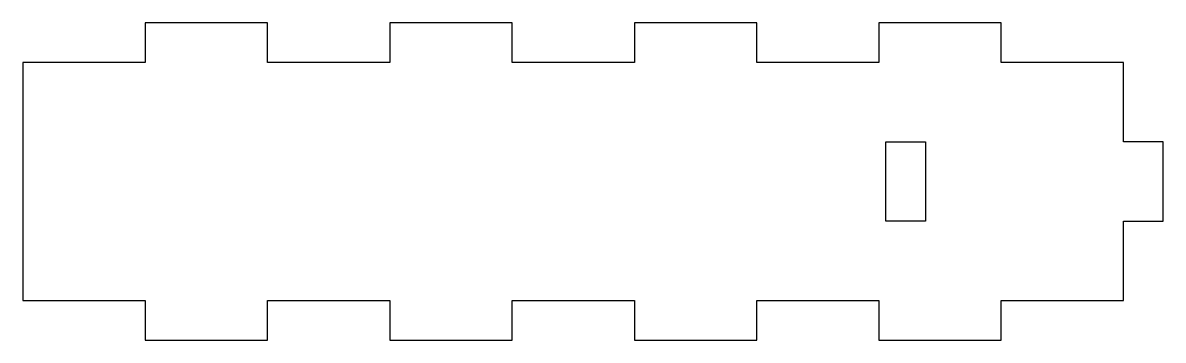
# Model space of a CAD drawing. Header units: millimetres. Extents: x -64 to 80, y -20 to 20.
import ezdxf

# ---------------------------------------------------------------- set-up
doc = ezdxf.new("R2010")
doc.units = ezdxf.units.MM
doc.layers.get('0').update_dxf_attribs({"linetype": 'CONTINUOUS'})

msp = doc.modelspace()

# ---------------------------------------------------------------- linework, layer by layer
for points in [[(59.56, -15), (75, -15), (75, -5), (80, -5), (80, 5), (75, 5), (75, 15), (59.56, 15), (59.56, 20), (44.12, 20), (44.12, 15), (28.68, 15), (28.68, 20), (13.24, 20), (13.24, 15), (-2.2, 15), (-2.2, 20), (-17.64, 20), (-17.64, 15), (-33.08, 15), (-33.08, 20), (-48.52, 20), (-48.52, 15), (-63.96, 15), (-63.96, -15), (-48.52, -15), (-48.52, -20), (-33.08, -20), (-33.08, -15), (-17.64, -15), (-17.64, -20), (-2.2, -20), (-2.2, -15), (13.24, -15), (13.24, -20), (28.68, -20), (28.68, -15), (44.12, -15), (44.12, -20), (59.56, -20)], [(45, 5), (50, 5), (50, -5), (45, -5)]]:
    msp.add_lwpolyline(points, close=True)

doc.saveas('drawing.dxf')
